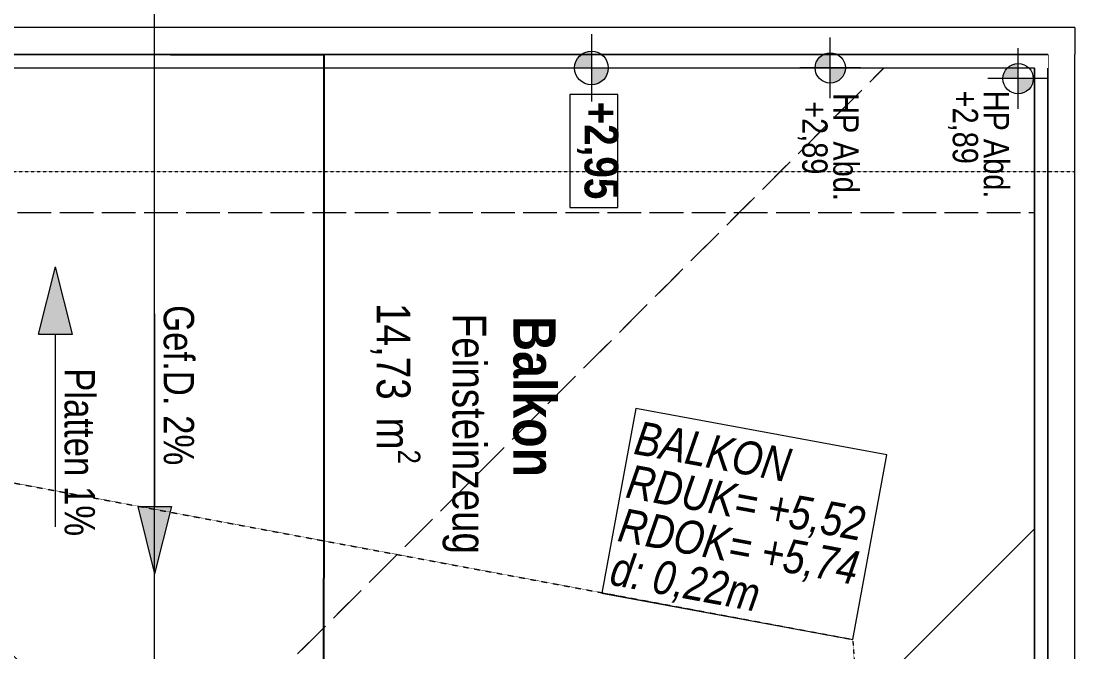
# Model space of a CAD drawing. Header units: metres. Extents: x -16782 to 57285, y -22997 to 18599.
# Drawn here: x 28567 to 31694, y 11214 to 13086 of the extents above; entities that cross this region are included whole.
import ezdxf
from ezdxf.enums import TextEntityAlignment as Align

# ---------------------------------------------------------------- set-up
doc = ezdxf.new("R2010")
doc.units = ezdxf.units.M
doc.header["$MEASUREMENT"] = 0
doc.set_wipeout_variables(frame=1)
for name, pattern in [('Strichlinie mittel', [0.15, 0.1, -0.05]), ('Untersicht', [0.125, 0.1, -0.025]), ('Wipeout_Contour', [1, 0, -1])]:
    doc.linetypes.add(name, pattern=pattern)
for name, color, linetype in [('11__100 Achsraster', 7, 'Continuous'), ('141 Bruestung Glas', 7, 'Continuous'), ('210 Balkonplatte', 7, 'Continuous'), ('211 Draufsicht Untersicht 2D', 7, 'Continuous'), ('220 Bodenbelag', 7, 'Continuous'), ('221 Gefälledämmung 3D', 7, 'Continuous'), ('810 Raumstempel', 7, 'Continuous'), ('910 Kote allgemein', 7, 'Continuous'), ('916 Kote PP Entwässerung', 7, 'Continuous'), ('936 Beschriftung PP', 7, 'Continuous'), ('936 Beschriftung PP Gefälle', 7, 'Continuous'), ('938 Beschriftung Statik', 7, 'Continuous')]:
    doc.layers.add(name, color=color, linetype=linetype)
doc.styles.add('ERSTELLTER_STIL_1', font='ARIALN.TTF')
doc.styles.add('ERSTELLTER_STIL_3', font='ARIALNB.TTF')
doc.styles.add('ERSTELLTER_STIL_4', font='arialbd.ttf')
doc.styles.add('ERSTELLTER_STIL_6', font='ARIALNI.TTF')
doc.linetypes.add('Grenze Bezirk', pattern='A,0,[2,22HAUS116_408 STG1 _ 1.Stock_IndexB_2026-08-161.Shx,S=0.001587,R=0,X=0,Y=0],-0.25,0', length=0.25)
doc.dimstyles.new('ERSTELLTER_STIL__2', dxfattribs={"dimtxt": 0.075, "dimasz": 0.076, "dimexe": 0.18, "dimexo": 0.0625, "dimgap": 0, "dimtad": 1, "dimdec": 0, "dimlfac": 100, "dimzin": 0, "dimdsep": 46, "dimtxsty": 'ERSTELLTER_STIL_6', "dimblk": 'ARROWHEAD_6', "dimblk1": 'ARROWHEAD_6', "dimblk2": 'ARROWHEAD_6', "dimcen": 0.09, "dimclrd": 32, "dimclre": 32, "dimclrt": 32, "dimazin": 0, "dimtfac": 1, "dimtdec": 4, "dimtmove": 0, "dimatfit": 3, "dimfxl": 1, "dimtolj": 1, "dimtzin": 0, "dimarcsym": 0})

# ---------------------------------------------------------------- blocks, each defined once
blk = doc.blocks.new('Balkon_015_7_1', base_point=(26.4399, 23.8593))
at = {"layer": '810 Raumstempel', "color": 253, "linetype": 'Continuous', "lineweight": 9, "true_color": 0x9f9f9f, "flags": 128}
blk.add_lwpolyline([(27.6202, 24.7604), (22.71, 24.7604), (22.71, 22.4117), (26.64, 22.4117), (26.64, 19.151), (27.6202, 19.151)], close=True, dxfattribs=at)
at = {"layer": '810 Raumstempel', "color": 7, "lineweight": 13, "insert": (25.7582, 24.0224), "char_height": 0.1, "attachment_point": 1, "rotation": 270, "style": 'ERSTELLTER_STIL_1'}
blk.add_mtext('\\A1;{\\pql;\\pt0,0.05;\\fArial Narrow|b0|i0|c0|p0;\\W1.000000;14,73\\fArial Narrow|b0|i0|c0|p0;\\W1.000000;\\A1{\\H.66x;\\S^  ;}\\fArial Narrow|b0|i0|c0|p0;\\W1.000000; m\\fArial Narrow|b0|i0|c0|p0;\\W1.000000;\\A1{\\H.66x;\\S2^  ;}}', dxfattribs=at)
at = {"layer": '810 Raumstempel', "color": 7, "lineweight": 13}
for tag, height, style, p in [('DUMMY_892', 0.1, 'ERSTELLTER_STIL_1', (25.789, 24.0224)), ('DUMMY_891', 0.1, 'ERSTELLTER_STIL_1', (25.9537, 24.0224)), ('stFloorCovering', 0.1, 'ERSTELLTER_STIL_1', (25.9537, 23.9911)), ('ROOM_NAME', 0.125, 'ERSTELLTER_STIL_3', (26.1596, 23.9833)), ('DUMMY_890', 0.125, 'ERSTELLTER_STIL_3', (26.1596, 23.54))]:
    blk.add_attdef(tag, text='', height=height, rotation=270, dxfattribs=dict(at, style=style)).set_placement(p, align=Align.TOP_LEFT)
blk = doc.blocks.new('Freifläche_9_1', base_point=(27.1737, 24.7604))
at = {"layer": '221 Gefälledämmung 3D', "color": 32, "linetype": 'Strichlinie mittel', "lineweight": 5, "true_color": 0xdd6f00, "flags": 128}
blk.add_lwpolyline([(27.1737, 24.7604), (24.97, 22.5567), (24.97, 22.5567), (22.7663, 24.7604)], close=True, dxfattribs=at)
blk = doc.blocks.new('Freifläche_10_1', base_point=(24.97, 22.5567))
at = {"layer": '221 Gefälledämmung 3D', "color": 32, "linetype": 'Strichlinie mittel', "lineweight": 5, "true_color": 0xdd6f00, "flags": 128}
blk.add_lwpolyline([(24.97, 22.5567), (24.97, 22.2117), (22.71, 22.2117), (22.71, 24.7604), (22.7663, 24.7604)], close=True, dxfattribs=at)
blk = doc.blocks.new('Freifläche_11_1', base_point=(24.97, 22.5567))
at = {"layer": '221 Gefälledämmung 3D', "color": 32, "linetype": 'Strichlinie mittel', "lineweight": 5, "true_color": 0xdd6f00, "flags": 128}
blk.add_lwpolyline([(24.97, 22.5567), (27.1736, 24.7603), (27.62, 24.7603), (27.62, 22.2117), (24.9697, 22.2117)], close=True, dxfattribs=at)
blk = doc.blocks.new('Decke_12_1', base_point=(22.75, 24.7204))
at = {"layer": '210 Balkonplatte', "color": 139, "linetype": 'Continuous', "lineweight": 13, "true_color": 0x2c655e, "flags": 128}
blk.add_lwpolyline([(22.75, 24.7204), (22.75, 22.2917), (24.8452, 22.2917), (24.845, 22.6817), (25.095, 22.6817), (25.0932, 22.2917), (26.52, 22.2917), (26.52, 19.191), (27.58, 19.191), (27.58, 24.7204)], close=True, dxfattribs=at)
blk = doc.blocks.new('Dachfläche_36_1', base_point=(26.64, 22.4117))
at = {"layer": '220 Bodenbelag', "color": 251, "linetype": 'Continuous', "lineweight": 5, "true_color": 0x5f5f5f, "flags": 128}
blk.add_lwpolyline([(26.64, 22.4117), (27.6202, 23.3919), (27.6202, 24.7603), (22.71, 24.7603), (22.71, 22.4117)], close=True, dxfattribs=at)
blk = doc.blocks.new('Dachfläche_39_1', base_point=(27.6202, 23.3919))
at = {"layer": '220 Bodenbelag', "color": 251, "linetype": 'Continuous', "lineweight": 5, "true_color": 0x5f5f5f, "flags": 128}
blk.add_lwpolyline([(27.6202, 23.3919), (26.6352, 22.4069), (26.6352, 19.151), (27.6201, 19.151)], close=True, dxfattribs=at)
blk = doc.blocks.new('Wand_167_1', base_point=(27.6002, 24.7403))
at = {"color": 254, "linetype": 'Wipeout_Contour', "lineweight": 0, "ltscale": 141.274825}
blk.add_wipeout([(27.62, 19.191), (27.6202, 24.7203), (27.5802, 24.7203), (27.58, 19.191)], dxfattribs=at).dxf.layer = '141 Bruestung Glas'
at = {"layer": '141 Bruestung Glas', "color": 7, "linetype": 'Continuous', "lineweight": 13, "flags": 128}
blk.add_lwpolyline([(27.5802, 24.7203), (27.58, 19.191)], dxfattribs=at)
at = {"color": 254, "linetype": 'Wipeout_Contour', "lineweight": 0, "ltscale": 141.468953}
blk.add_wipeout([(27.62, 19.151), (27.7, 19.151), (27.7002, 24.7603), (27.6202, 24.7603)], dxfattribs=at).dxf.layer = '141 Bruestung Glas'
at = {"layer": '141 Bruestung Glas', "color": 7, "linetype": 'Continuous', "lineweight": 13, "flags": 128}
blk.add_lwpolyline([(27.7, 19.071), (27.7002, 24.7603)], dxfattribs=at)
at = {"color": 254, "linetype": 'Wipeout_Contour', "lineweight": 0, "ltscale": 141.421756}
blk.add_wipeout([(27.62, 19.151), (27.62, 19.151), (27.6202, 24.7603), (27.6202, 24.7603)], dxfattribs=at).dxf.layer = '141 Bruestung Glas'
at = {"layer": '141 Bruestung Glas', "color": 7, "linetype": 'Continuous', "lineweight": 13}
for p, q in [((27.62, 19.151), (27.6202, 24.7603)), ((27.6202, 24.7603), (27.62, 19.151)), ((27.6202, 24.7603), (27.6202, 24.7603))]:
    blk.add_line(p, q, dxfattribs=at)
blk = doc.blocks.new('Decke_49_1', base_point=(27.58, 24.2917))
at = {"layer": '210 Balkonplatte', "color": 139, "linetype": 'Untersicht', "lineweight": 13, "true_color": 0x2c655e, "flags": 128}
blk.add_lwpolyline([(27.58, 24.2917), (27.58, 15.551), (26.52, 15.551), (26.52, 22.2917), (20.25, 22.2917), (20.25, 24.2917)], close=True, dxfattribs=at)
blk = doc.blocks.new('Wand_220_1', base_point=(22.73, 24.7404))
at = {"color": 254, "linetype": 'Wipeout_Contour', "lineweight": 0, "ltscale": 110.504979}
blk.add_wipeout([(27.5802, 24.7203), (27.6202, 24.7203), (27.6202, 24.7603)], dxfattribs=at).dxf.layer = '141 Bruestung Glas'
at = {"color": 254, "linetype": 'Wipeout_Contour', "lineweight": 0, "ltscale": 110.760188}
blk.add_wipeout([(27.6202, 24.7603), (27.7002, 24.7603), (27.7002, 24.8403)], dxfattribs=at).dxf.layer = '141 Bruestung Glas'
at = {"color": 254, "linetype": 'Wipeout_Contour', "lineweight": 0, "ltscale": 141.267098}
blk.add_wipeout([(27.5802, 24.7603), (22.75, 24.7603), (22.75, 24.7204), (27.5802, 24.7203)], dxfattribs=at).dxf.layer = '141 Bruestung Glas'
at = {"color": 254, "linetype": 'Wipeout_Contour', "lineweight": 0, "ltscale": 111.913951}
blk.add_wipeout([(27.5802, 24.7603), (27.5802, 24.7203), (27.6202, 24.7603)], dxfattribs=at).dxf.layer = '141 Bruestung Glas'
at = {"layer": '141 Bruestung Glas', "color": 7, "linetype": 'Continuous', "lineweight": 13, "flags": 128}
blk.add_lwpolyline([(22.75, 24.7204), (27.5802, 24.7203)], dxfattribs=at)
at = {"color": 254, "linetype": 'Wipeout_Contour', "lineweight": 0, "ltscale": 141.439537}
blk.add_wipeout([(22.71, 24.8404), (22.71, 24.7604), (27.6202, 24.7603), (27.6202, 24.8403)], dxfattribs=at).dxf.layer = '141 Bruestung Glas'
at = {"color": 254, "linetype": 'Wipeout_Contour', "lineweight": 0, "ltscale": 112.166107}
blk.add_wipeout([(27.6202, 24.8403), (27.6202, 24.7603), (27.7002, 24.8403)], dxfattribs=at).dxf.layer = '141 Bruestung Glas'
at = {"layer": '141 Bruestung Glas', "color": 7, "linetype": 'Continuous', "lineweight": 13}
for p, q in [((27.6202, 24.7603), (22.71, 24.7604)), ((22.71, 24.7603), (27.6202, 24.7603)), ((27.6202, 24.7603), (27.6202, 24.7603))]:
    blk.add_line(p, q, dxfattribs=at)
at = {"layer": '141 Bruestung Glas', "color": 7, "linetype": 'Continuous', "lineweight": 13, "flags": 128}
for points in [[(27.7002, 24.8403), (22.71, 24.8404)], [(27.7002, 24.8403), (27.7002, 24.7603)]]:
    blk.add_lwpolyline(points, dxfattribs=at)
blk = doc.blocks.new('Standard-Rastermarker_28')
at = {"layer": '11__100 Achsraster', "color": 8, "linetype": 'Grenze Bezirk', "lineweight": 5}
blk.add_line((1, 0), (34.397, 0), dxfattribs=at)
at = {"layer": '11__100 Achsraster', "color": 8, "lineweight": 5, "style": 'ERSTELLTER_STIL_4'}
for tag, p in [('AC_MarkerText_1_0', (-0.25, -0.1914)), ('AC_MarkerText_1_1', (35.647, -0.1914))]:
    blk.add_attdef(tag, text='', height=0.2, rotation=180, dxfattribs=at).set_placement(p, align=Align.TOP_CENTER)
blk = doc.blocks.new('Rampe Symbol 27[285]_1', base_point=(24.97, 23.9907))
at = {"layer": '936 Beschriftung PP Gefälle', "linetype": 'Continuous', "lineweight": 0, "true_color": 0xdd6f00}
blk.add_hatch(color=32, dxfattribs=at).paths.add_polyline_path([(24.97, 23.219), (25.02, 23.419), (24.92, 23.419)])
at = {"layer": '936 Beschriftung PP Gefälle', "color": 32, "linetype": 'Continuous', "lineweight": 5, "true_color": 0xdd6f00}
for p, q in [((24.97, 23.9907), (24.97, 23.419)), ((24.92, 23.419), (24.97, 23.219)), ((24.92, 23.419), (25.02, 23.419)), ((25.02, 23.419), (24.97, 23.219))]:
    blk.add_line(p, q, dxfattribs=at)
at = {"layer": '936 Beschriftung PP Gefälle', "color": 32, "lineweight": 5, "true_color": 0xdd6f00, "style": 'ERSTELLTER_STIL_1'}
blk.add_attdef('txt', text='', height=0.09, rotation=270, dxfattribs=at).set_placement((24.97, 24.0165), align=Align.BOTTOM_LEFT)
blk = doc.blocks.new('Rampe Symbol 27_13')
at = {"layer": '936 Beschriftung PP', "linetype": 'Continuous', "lineweight": 0, "true_color": 0x000000}
blk.add_hatch(color=18, dxfattribs=at).paths.add_polyline_path([(0.7717, 0), (0.5717, 0.05), (0.5717, -0.05)])
at = {"layer": '936 Beschriftung PP', "color": 7, "linetype": 'Continuous', "lineweight": 13}
for p, q in [((0.5717, 0.05), (0.7717, 0)), ((0.5717, -0.05), (0.5717, 0.05)), ((0, 0), (0.5717, 0)), ((0.5717, -0.05), (0.7717, 0))]:
    blk.add_line(p, q, dxfattribs=at)
at = {"layer": '936 Beschriftung PP', "color": 7, "lineweight": 13, "style": 'ERSTELLTER_STIL_1'}
blk.add_attdef('txt', text='', height=0.09, dxfattribs=at).set_placement((-0.0539, 0.0258), align=Align.BOTTOM_LEFT)
blk = doc.blocks.new('ARROWHEAD_6')
at = {"color": 0, "linetype": 'Continuous', "lineweight": 0}
for p, q in [((0, 0), (-1, 0)), ((-0.5, -0.5), (0.5, 0.5))]:
    blk.add_line(p, q, dxfattribs=at)
blk = doc.blocks.new('*D2482')
at = {"layer": '916 Kote PP Entwässerung', "color": 32, "linetype": 'Continuous', "lineweight": -2, "true_color": 0xdd6f00, "transparency": 16777216}
for p, q in [((29010.8, 12987.3), (29466.2, 12987.3)), ((29466, 12987.2), (29466, 11433.1)), ((29466, 10638.7), (29466, 11432.2)), ((29147.8, 10638.6), (29466.2, 10638.6))]:
    blk.add_line(p, q, dxfattribs=at)
at = {"layer": 'Defpoints', "color": 0, "linetype": 'Continuous', "transparency": 16777216}
for p in [(29010.8, 12987.3), (29466, 12987.3), (29147.7, 10638.6)]:
    blk.add_point(p, dxfattribs=at)
at = {"layer": '916 Kote PP Entwässerung', "color": 32, "linetype": 'Continuous', "lineweight": -2, "true_color": 0xdd6f00, "transparency": 16777216, "xscale": 0.076, "yscale": 0.076, "zscale": 0.076}
for p, rotation in [((29466, 12987.3), 90), ((29466, 10638.6), 270)]:
    blk.add_blockref('ARROWHEAD_6', p, dxfattribs=dict(at, rotation=rotation))
at = {"layer": '916 Kote PP Entwässerung', "color": 32, "linetype": 'Continuous', "lineweight": 5, "true_color": 0xdd6f00, "transparency": 16777216, "insert": (29466, 11432.6), "char_height": 0.075, "attachment_point": 5, "rotation": 270, "style": 'ERSTELLTER_STIL_6'}
blk.add_mtext('\\A1;<MeasuredValue> (6cm)', dxfattribs=at)
blk = doc.blocks.new('Höhenbemaßung_153_1', base_point=(26.9744, 24.7204))
at = {"layer": '916 Kote PP Entwässerung', "linetype": 'Continuous', "lineweight": 5, "true_color": 0xdd6f00}
for points in [[(26.9744, 24.7204), (26.9744, 24.7654), (26.9572, 24.762), (26.9426, 24.7522), (26.9328, 24.7376), (26.9294, 24.7204)], [(26.9744, 24.7204), (26.9744, 24.6754), (26.9916, 24.6788), (27.0062, 24.6886), (27.016, 24.7032), (27.0194, 24.7204)]]:
    blk.add_hatch(color=32, dxfattribs=at).paths.add_polyline_path(points)
at = {"layer": '916 Kote PP Entwässerung', "color": 32, "linetype": 'Continuous', "lineweight": 5, "true_color": 0xdd6f00}
for p, q in [((26.9744, 24.6304), (26.9744, 24.8104)), ((27.0644, 24.7204), (26.8844, 24.7204))]:
    blk.add_line(p, q, dxfattribs=at)
blk.add_circle((26.9744, 24.7204), 0.045, dxfattribs=at)
at = {"layer": '916 Kote PP Entwässerung', "color": 32, "lineweight": 5, "true_color": 0xdd6f00, "char_height": 0.075, "attachment_point": 7, "rotation": 270, "style": 'ERSTELLTER_STIL_1'}
for s, insert in [('\\A1;{\\pql;\\fArial Narrow|b0|i0|c0|p0;\\W1.000000;HP Abd.}', (26.9824, 24.6457)), ('\\A1;{\\pql;\\fArial Narrow|b0|i0|c0|p0;\\W1.000000; +2,89}', (26.8774, 24.6457))]:
    blk.add_mtext(s, dxfattribs=dict(at, insert=insert))
blk = doc.blocks.new('Höhenbemaßung_154_1', base_point=(27.5316, 24.6886))
at = {"layer": '916 Kote PP Entwässerung', "linetype": 'Continuous', "lineweight": 5, "true_color": 0xdd6f00}
for points in [[(27.5316, 24.6886), (27.5316, 24.7336), (27.5144, 24.7302), (27.4998, 24.7204), (27.4901, 24.7058), (27.4866, 24.6886)], [(27.5316, 24.6886), (27.5316, 24.6436), (27.5489, 24.647), (27.5635, 24.6568), (27.5732, 24.6714), (27.5766, 24.6886)]]:
    blk.add_hatch(color=32, dxfattribs=at).paths.add_polyline_path(points)
at = {"layer": '916 Kote PP Entwässerung', "color": 32, "linetype": 'Continuous', "lineweight": 5, "true_color": 0xdd6f00}
for p, q in [((27.5316, 24.5986), (27.5316, 24.7786)), ((27.6216, 24.6886), (27.4416, 24.6886))]:
    blk.add_line(p, q, dxfattribs=at)
blk.add_circle((27.5316, 24.6886), 0.045, dxfattribs=at)
at = {"layer": '916 Kote PP Entwässerung', "color": 32, "lineweight": 5, "true_color": 0xdd6f00, "char_height": 0.075, "attachment_point": 7, "rotation": 270, "style": 'ERSTELLTER_STIL_1'}
for s, insert in [('\\A1;{\\pql;\\fArial Narrow|b0|i0|c0|p0;\\W1.000000;+2,89}', (27.3238, 24.653)), ('\\A1;{\\pql;\\fArial Narrow|b0|i0|c0|p0;\\W1.000000;HP Abd.}', (27.4288, 24.653))]:
    blk.add_mtext(s, dxfattribs=dict(at, insert=insert))
blk = doc.blocks.new('Höhenbemaßung_161_1', base_point=(26.2659, 24.7203))
at = {"layer": '910 Kote allgemein', "linetype": 'Continuous', "lineweight": 13}
for points in [[(26.2659, 24.7203), (26.2659, 24.7703), (26.2468, 24.7665), (26.2306, 24.7557), (26.2197, 24.7395), (26.2159, 24.7203)], [(26.2659, 24.7203), (26.2659, 24.6703), (26.2851, 24.6741), (26.3013, 24.685), (26.3121, 24.7012), (26.3159, 24.7203)]]:
    blk.add_hatch(color=7, dxfattribs=at).paths.add_polyline_path(points)
at = {"layer": '910 Kote allgemein', "color": 7, "linetype": 'Continuous', "lineweight": 13}
for p, q in [((26.2659, 24.8203), (26.2659, 24.6203)), ((26.1659, 24.7203), (26.3659, 24.7203))]:
    blk.add_line(p, q, dxfattribs=at)
at = {"layer": '910 Kote allgemein', "color": 8, "linetype": 'Continuous', "lineweight": 5, "flags": 128}
blk.add_lwpolyline([(26.2017, 24.6418), (26.2017, 24.3059), (26.3445, 24.3059), (26.3445, 24.6418)], close=True, dxfattribs=at)
at = {"layer": '910 Kote allgemein', "color": 7, "linetype": 'Continuous', "lineweight": 13}
blk.add_circle((26.2659, 24.7203), 0.05, dxfattribs=at)
at = {"layer": '910 Kote allgemein', "color": 7, "lineweight": 13, "insert": (26.2231, 24.6203), "char_height": 0.1, "attachment_point": 7, "rotation": 270, "style": 'ERSTELLTER_STIL_3'}
blk.add_mtext('\\A1;{\\pql;\\fArial Narrow|b1|i0|c0|p0;\\W1.000000;+2,95}', dxfattribs=at)

msp = doc.modelspace()

# ---------------------------------------------------------------- linework, layer by layer
at = {"layer": '938 Beschriftung Statik', "color": 139, "linetype": 'Untersicht', "lineweight": 13, "true_color": 0x2c655e}
msp.add_lwpolyline([(24243.606, 12518.598), (31034.647, 11250.892), (31573.607, 3777.919)], dxfattribs=at)
at = {"layer": '938 Beschriftung Statik', "color": 182, "linetype": 'Continuous', "lineweight": 5, "true_color": 0x4b06db, "flags": 128}
msp.add_lwpolyline([(30290.123, 11388.778), (31034.647, 11250.892), (31136.09, 11798.637), (30391.565, 11936.524), (30290.123, 11388.778)], close=True, dxfattribs=at)

# ---------------------------------------------------------------- block references
at = {"layer": '210 Balkonplatte', "color": 139, "linetype": 'Continuous', "lineweight": 13, "true_color": 0x2c655e, "xscale": 1000, "yscale": 1000, "zscale": 1000}
msp.add_blockref('Decke_12_1', (26743.604, 12947.286), dxfattribs=at)
at = {"layer": '220 Bodenbelag', "color": 251, "linetype": 'Continuous', "lineweight": 5, "true_color": 0x5f5f5f, "xscale": 1000, "yscale": 1000, "zscale": 1000}
for name, p in [('Dachfläche_36_1', (30633.612, 10638.587)), ('Dachfläche_39_1', (31613.779, 11618.753))]:
    msp.add_blockref(name, p, dxfattribs=at)
at = {"layer": '221 Gefälledämmung 3D', "color": 32, "lineweight": 5, "true_color": 0xdd6f00, "xscale": 1000, "yscale": 1000, "zscale": 1000}
for name, p in [('Freifläche_10_1', (28963.637, 10783.569)), ('Freifläche_9_1', (31167.27, 12987.259)), ('Freifläche_11_1', (28963.637, 10783.634))]:
    msp.add_blockref(name, p, dxfattribs=at)
at = {"layer": '810 Raumstempel', "color": 7, "linetype": 'Continuous', "lineweight": 13, "xscale": 1000, "yscale": 1000, "zscale": 1000}
msp.add_blockref('Balkon_015_7_1', (30433.533, 12086.178), dxfattribs=at).add_auto_attribs({'ROOM_NAME': 'Balkon', 'stFloorCovering': 'Feinsteinzeug'})
at = {"layer": '936 Beschriftung PP', "color": 7, "linetype": 'Continuous', "lineweight": 13}
ref = msp.add_blockref('Rampe Symbol 27_13', (28669.565, 11585.653), dxfattribs=dict(at, xscale=-1000, yscale=1000, zscale=1000, rotation=270))
ref.add_attrib('txt', 'Platten 1%', dxfattribs={"color": 7, "lineweight": 13, "height": 90, "rotation": 270, "style": 'ERSTELLTER_STIL_1'}).set_placement((28669.565, 11557.523), align=Align.BOTTOM_RIGHT)
at = {"layer": '936 Beschriftung PP Gefälle', "color": 32, "linetype": 'Continuous', "lineweight": 5, "true_color": 0xdd6f00, "xscale": 1000, "yscale": 1000, "zscale": 1000}
msp.add_blockref('Rampe Symbol 27[285]_1', (28963.605, 12217.629), dxfattribs=at).add_auto_attribs({'txt': 'Gef.D. 2%'})

# ---------------------------------------------------------------- texts
at = {"layer": '938 Beschriftung Statik', "color": 182, "linetype": 'Continuous', "lineweight": 5, "true_color": 0x4b06db, "insert": (30306.731, 11396.084), "char_height": 100, "attachment_point": 7, "rotation": 349.507662, "line_spacing_factor": 0.788633, "style": 'ERSTELLTER_STIL_6'}
msp.add_mtext('\\A1;{\\pql;\\fArial Narrow|b0|i1|c0|p0;\\W1.000000;BALKON\\P\\pql;\\fArial Narrow|b0|i1|c0|p0;\\W1.000000;RDUK= \\fArial Narrow|b0|i1|c0|p0;\\W1.000000;+\\fArial Narrow|b0|i1|c0|p0;\\W1.000000;5,52\\P\\pql;\\fArial Narrow|b0|i1|c0|p0;\\W1.000000;RDOK= \\fArial Narrow|b0|i1|c0|p0;\\W1.000000;+\\fArial Narrow|b0|i1|c0|p0;\\W1.000000;5,74\\P\\pql;\\fArial Narrow|b0|i1|c0|p0;\\W1.000000;d: \\fArial Narrow|b0|i1|c0|p0;\\W1.000000;0,22\\fArial Narrow|b0|i1|c0|p0;\\W1.000000;m}', dxfattribs=at)

# ---------------------------------------------------------------- next in the draw order: block references
at = {"layer": '141 Bruestung Glas', "color": 7, "lineweight": 30, "xscale": 1000, "yscale": 1000, "zscale": 1000}
msp.add_blockref('Wand_167_1', (31593.789, 12967.222), dxfattribs=at)

# ---------------------------------------------------------------- next in the draw order: linework, layer by layer
at = {"layer": '211 Draufsicht Untersicht 2D', "color": 7, "linetype": 'Strichlinie mittel', "lineweight": 13, "flags": 128}
msp.add_lwpolyline([(31693.611, 3657.919), (31693.611, 12638.598), (24113.599, 12638.598), (24113.599, 10638.598), (30633.612, 10638.598), (30633.612, 3657.919)], close=True, dxfattribs=at)

# ---------------------------------------------------------------- next in the draw order: block references
at = {"layer": '141 Bruestung Glas', "color": 7, "lineweight": 30, "xscale": 1000, "yscale": 1000, "zscale": 1000}
msp.add_blockref('Wand_220_1', (26723.603, 12967.276), dxfattribs=at)
at = {"layer": '210 Balkonplatte', "color": 139, "linetype": 'Untersicht', "lineweight": 13, "true_color": 0x2c655e, "xscale": 1000, "yscale": 1000, "zscale": 1000}
msp.add_blockref('Decke_49_1', (31573.606, 12518.598), dxfattribs=at)

# ---------------------------------------------------------------- next in the draw order: block references
at = {"layer": '11__100 Achsraster', "color": 7, "linetype": 'Continuous', "lineweight": 18, "xscale": 1000, "yscale": 1000, "zscale": 1000, "rotation": 90}
msp.add_blockref('Standard-Rastermarker_28', (28963.605, -17311.325), dxfattribs=at)
at = {"layer": '910 Kote allgemein', "color": 7, "lineweight": 13, "xscale": 1000, "yscale": 1000, "zscale": 1000}
msp.add_blockref('Höhenbemaßung_161_1', (30259.537, 12947.237), dxfattribs=at)
at = {"layer": '916 Kote PP Entwässerung', "color": 32, "lineweight": 5, "true_color": 0xdd6f00, "xscale": 1000, "yscale": 1000, "zscale": 1000}
for name, p in [('Höhenbemaßung_153_1', (30967.994, 12947.286)), ('Höhenbemaßung_154_1', (31525.242, 12915.488))]:
    msp.add_blockref(name, p, dxfattribs=at)

# ---------------------------------------------------------------- next in the draw order: dimensions: what is measured, and where the dimension line sits
at = {"layer": '916 Kote PP Entwässerung', "color": 32, "linetype": 'Continuous', "lineweight": 5, "true_color": 0xdd6f00}
dim = msp.add_linear_dim(base=(29465.992, 12987.267), p1=(29147.73, 10638.599), p2=(29010.767, 12987.267), angle=90, text='<MeasuredValue> (6cm)', dimstyle='ERSTELLTER_STIL__2', dxfattribs=at)
dim.commit()
dim.dimension.update_dxf_attribs({"geometry": '*D2482', "text_midpoint": (29465.992, 11432.623), "dimtype": 160, "text_rotation": 270})

doc.saveas('drawing.dxf')
